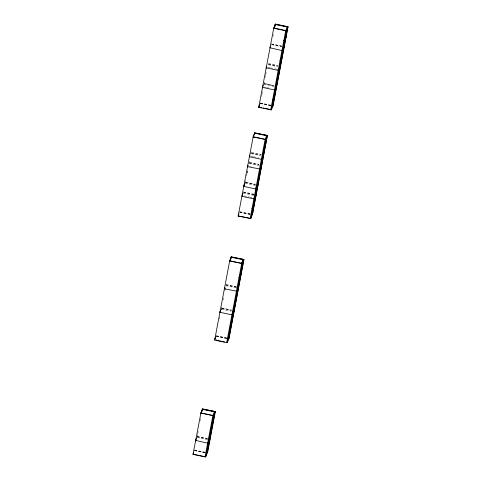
<?xml version="1.0" encoding="UTF-8"?>
<svg xmlns="http://www.w3.org/2000/svg" width="481" height="481" viewBox="0 0 481 481"><rect width="100%" height="100%" fill="white"/><g stroke="black" fill="none" stroke-linecap="round" stroke-linejoin="round"><path stroke-width="0.36" stroke-dasharray="2.4 1.8" d="M200.204 420.695L200.613 418.518M221.2 309.77L221.476 308.309M224.867 290.181L225.282 287.981M247.102 172.926L247.517 170.725M197.258 436.477L197.667 434.301M197.805 433.573L198.22 431.391M219.48 319.083L219.895 316.889M221.278 309.56L221.699 307.359M223.082 300.036L223.497 297.835M224.886 290.512L225.3 288.311M245.31 182.612L245.725 180.411M246.561 176.016L246.975 173.821M247.114 173.088L247.529 170.887M248.917 163.564L249.332 161.363M250.715 154.04L251.136 151.84M261.592 96.579L262.013 94.384M262.151 93.651L262.566 91.45M263.955 84.127L264.37 81.926M265.199 77.531L265.614 75.337M265.752 74.603L266.173 72.403M272.967 36.502L273.382 34.307M271.476 43.927L282.07 46.152M271.5 44.036L282.088 46.26M271.416 44.24L281.307 46.314M272.066 44.697L281.247 46.621M268.5 63.546L277.675 65.476M268.458 63.961L277.639 65.891M268.38 64.165L277.561 66.095M268.266 64.785L277.441 66.715M267.809 67.256L269.931 67.701M270.635 67.845L275.577 68.885M276.28 69.036L278.403 69.474M264.754 83.327L273.936 85.257M273.893 85.672L263.931 83.802L274.525 86.021M263.81 84.422L274.404 86.64M264.063 87.037L266.185 87.482M266.889 87.626L269.011 88.071M260.305 102.964L270.893 105.183M260.347 103.174L270.893 105.387M260.269 103.379L270.857 105.598M260.185 103.583L270.779 105.802M251.659 152.513L261.544 154.587M251.623 152.928L260.798 154.852M251.539 153.132L260.72 155.056M250.721 153.601L260.606 155.676M250.968 156.217L253.09 156.662M253.794 156.812L258.736 157.846M249.789 162.404L258.964 164.328M249.747 162.819L258.928 164.742M248.966 162.873L258.85 164.947M248.845 163.492L259.439 165.717M249.807 166.258L251.214 166.552M246.044 182.185L255.225 184.109M245.298 182.449L255.183 184.524M245.22 182.654L255.814 184.878M245.1 183.273L255.694 185.498M243.464 191.925L254.058 194.15M243.428 192.34L254.016 194.565M243.35 192.544L253.938 194.769M243.23 193.164L253.824 195.388M244.186 195.929L249.134 196.963M249.837 197.114L251.954 197.559M239.718 211.706L250.312 213.931M239.76 211.917L250.306 214.129M239.682 212.121L250.276 214.346M239.604 212.325L250.192 214.55M225.956 284.427L236.544 286.652M225.92 284.848L236.508 287.067M225.836 285.047L236.43 287.271M225.721 285.666L236.309 287.891M221.513 307.894L232.107 310.113M222.18 308.453L231.361 310.383M222.102 308.658L231.283 310.588M221.278 309.133L231.163 311.207M216.246 335.726L226.84 337.945M216.288 335.936L226.834 338.149M216.209 336.141L226.798 338.359M216.125 336.339L226.719 338.564M215.56 339.43L216.967 339.724M197.216 436.243L207.107 438.317M197.18 436.658L209.187 439.177M197.102 436.862L207.69 439.087M196.982 437.482L207.576 439.706M194.613 450.006L205.207 452.23M194.643 450.282L205.369 452.537M194.577 450.42L205.171 452.645M194.565 450.487L205.291 452.741M194.498 450.625L205.086 452.849"/><path stroke-width="0.72" d="M193.019 454.389L200.914 412.902L212.921 415.422L205.026 456.902L193.019 454.389L193.566 452.994M214.652 340.103L229.714 260.774L241.715 263.293L226.659 342.622L214.652 340.103L215.199 338.714M238.209 215.885L250.21 218.404L238.131 216.089L253.186 136.76L265.187 139.28M263.029 108.027L270.797 109.656L258.712 107.341L273.767 28.018L285.774 30.537M201.978 411.309L202.405 409.072L215.356 411.568L202.483 408.868L200.836 413.107L212.842 415.62M230.549 260.149L231.187 257.016L243.921 259.463L231.265 256.812L229.629 260.979L241.636 263.498L243.188 259.536M254.305 134.668L254.659 132.996L267.394 135.45L254.738 132.792L253.108 136.965L265.109 139.484L250.132 218.608M274.747 26.653L275.162 24.459L287.169 26.978M202.068 411.045L202.483 408.868M230.988 258.279L231.265 256.812M254.461 134.259L254.738 132.792M274.771 26.978L275.324 24.05L287.981 26.708L273.004 105.832L271.386 109.909L270.737 109.77M270.719 109.86L285.696 30.736M205.05 456.812L205.7 456.95L208.279 443.326L209.842 439.267L212.416 425.643M214.37 411.748L215.025 411.886L212.446 425.511L210.882 429.569L208.303 443.187L207.654 443.055M215.025 411.886L213.486 415.806L210.906 429.431L210.257 429.292M226.677 342.532L227.333 342.67L229.936 328.89L231.499 324.831L230.85 324.693M233.459 310.918L234.109 311.057L232.576 314.977L229.966 328.751L229.317 328.613M233.399 311.033L239.646 277.597L241.209 273.539L240.56 273.4M243.819 259.764L242.28 263.684L239.676 277.459L239.021 277.321M250.156 218.512L250.805 218.651L252.651 208.898L254.215 204.84L253.565 204.702M255.435 194.811L256.084 194.949L254.521 199.008L252.675 208.76L252.026 208.622M257.281 185.059L257.93 185.197L256.397 189.117L254.551 198.869L253.896 198.731M257.107 185.792L262.013 159.445L263.576 155.387M265.446 145.496L263.883 149.555L262.037 159.307L261.387 159.169M266.642 135.606L267.292 135.744L265.759 139.664L263.913 149.417L263.257 149.278M271.386 109.909L273.232 100.156L274.795 96.098L274.146 95.959M276.641 86.346L275.108 90.266L273.262 100.018L272.613 99.88M262.536 87.356L275.132 90.127L276.978 80.375L278.541 76.317M280.411 66.426L278.854 70.485L277.008 80.237L276.353 80.099M282.287 56.536L280.724 60.594L278.878 70.346L278.228 70.208M284.157 46.645L282.594 50.703L280.748 60.456L280.098 60.317M286.003 36.893L284.469 40.813L282.624 50.565L281.968 50.427M283.844 40.536L284.493 40.675L286.339 30.922L287.878 27.002L287.223 26.864M237.644 288.828L233.477 310.828L231.92 314.839L219.919 312.271L220.466 310.882M260.63 167.388L257.305 184.969L255.748 188.979L243.747 186.418L244.522 184.433M228.866 338.792L243.837 259.668M252.339 214.779L267.316 135.654M272.919 106.03L287.981 26.708M243.921 259.463L228.944 338.588L227.333 342.67M267.394 135.45L252.417 214.574L250.805 218.651M215.356 411.568L207.515 452.988M275.324 24.05L273.689 28.223L286.339 30.922M273.653 28.638L274.813 25.667M270.081 47.487L270.55 46.302M270.027 47.799L282.594 50.703M270.196 47.511L270.665 46.326M266.745 66.39L266.203 67.779L278.854 70.485M266.161 68.2L266.63 67.009M262.656 86.736L263.354 84.963M262.422 87.975L262.885 86.79M285.69 30.784L287.247 26.774M284.493 40.675L286.033 36.754M259.139 105.928L259.608 104.744M258.712 107.341L259.487 105.363M253.066 137.38L254.461 133.82M274.543 89.875L275.108 90.266M275.132 90.127L276.671 86.207L276.016 86.069M249.441 156.541L249.904 155.351M248.034 165.242L247.487 166.636L259.572 168.951M247.45 167.051L247.919 165.861M243.939 185.594L244.637 183.814M243.711 186.832L244.637 184.457M242.304 194.889L242.767 193.705M242.652 194.324L241.871 196.308L254.521 199.008M266.666 135.516L265.103 139.526L265.759 139.664M238.323 215.266L238.792 214.075M238.131 216.089L238.907 214.105M261.7 165.278L260.167 169.198L259.518 169.059M255.946 188.113L257.341 184.554M229.828 260.804L230.988 257.84M224.91 287.422L224.362 288.81L236.448 291.125M220.118 311.447L220.587 310.263M219.883 312.686L220.581 310.912M243.17 259.626L241.63 263.546L242.28 263.684M241.6 263.913L242.063 262.728M214.851 339.279L215.783 336.91M236.327 291.745L236.796 290.56M238.576 287.458L237.037 291.378L236.387 291.239M232.125 313.967L233.519 310.413M232.119 314.616L233.285 311.652M200.799 413.522L202.194 409.962M195.821 439.802L196.519 438.023M195.707 440.422L208.279 443.326M195.587 441.041L196.056 439.856M193.218 453.565L193.687 452.374M214.394 411.658L212.836 415.668L213.486 415.806M205.7 456.95L207.233 453.03L209.812 439.406L209.163 439.267M275.24 24.254L287.897 26.912M283.814 40.675L284.469 40.813M281.607 56.536L282.257 56.674M280.074 60.456L280.724 60.594M276.328 80.237L276.978 80.375M274.122 96.098L274.771 96.236M272.583 100.018L273.232 100.156M272.276 105.85L272.925 105.988M258.79 107.137L261.616 107.732M254.581 133.201L266.582 135.72M264.772 145.496L265.422 145.635M263.233 149.417L263.883 149.555M249.362 156.746L262.013 159.445M255.748 188.979L256.397 189.117M255.411 194.949L256.06 195.088M253.535 204.84L254.19 204.978M252.002 208.76L252.651 208.898M231.102 257.221L243.109 259.74M240.536 273.539L241.185 273.677M238.997 277.459L239.646 277.597M231.92 314.839L232.576 314.977M230.826 324.831L231.475 324.97M229.287 328.751L229.936 328.89M216.853 340.344L224.621 341.973M202.309 409.343L214.316 411.862M210.233 429.431L210.882 429.569M209.187 439.135L209.842 439.267M193.103 454.184L204.401 456.553"/></g></svg>
